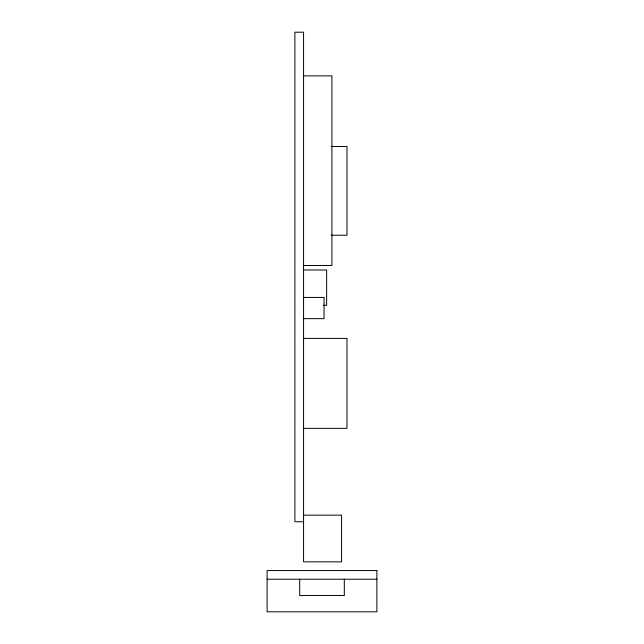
<?xml version="1.0" encoding="UTF-8"?>
<svg xmlns="http://www.w3.org/2000/svg" width="644" height="644" viewBox="0 0 644 644"><rect width="100%" height="100%" fill="white"/><g stroke="black" fill="none" stroke-linecap="round" stroke-linejoin="round"><path stroke-width="0.97" d="M303.566 75.863L331.902 75.863L331.902 265.505L303.566 265.505M331.201 146.486L346.995 146.486L346.995 235.237L331.201 235.237M303.566 270.005L326.637 270.005L326.637 305.288L323.626 305.288M303.566 297.439L324.061 297.439L324.061 318.659L303.566 318.659M303.566 338.414L346.995 338.414L346.995 428.373L303.566 428.373M303.566 515.144L341.57 515.144L341.57 561.85L303.566 561.85L303.566 32.2L294.88 32.2L294.88 521.745L303.566 521.745M267.115 579.222L376.885 579.222M344.315 579.222L344.315 595.515L299.685 595.515L299.685 579.222M376.885 570.536L267.115 570.536L267.115 611.8L376.885 611.8L376.885 570.536"/></g></svg>
